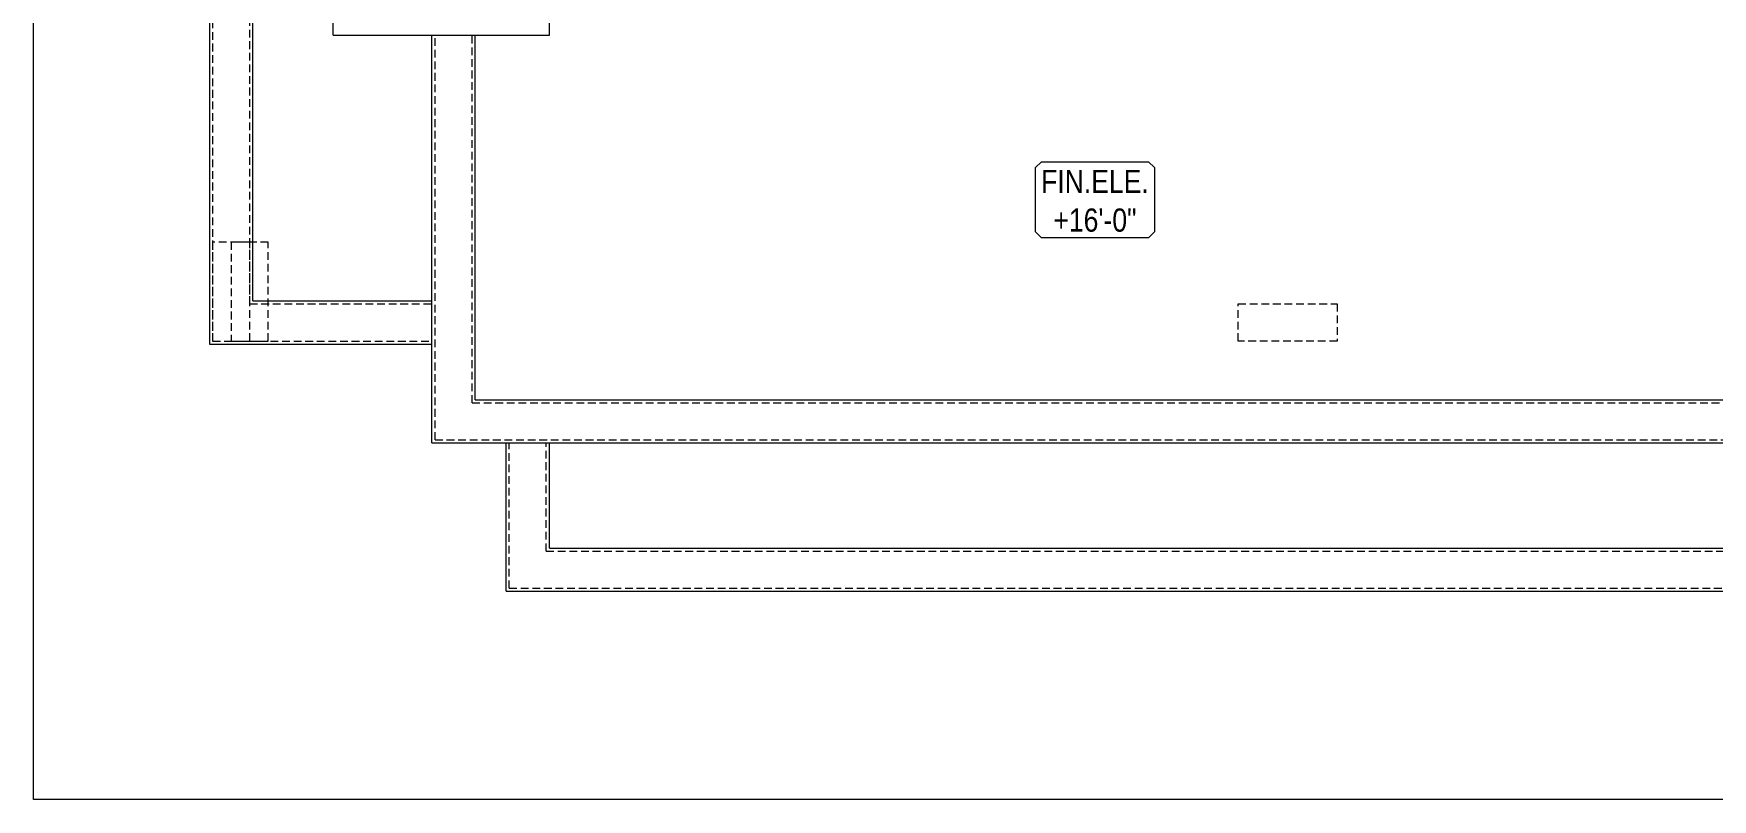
# Model space of a CAD drawing. Header units: inches. Extents: x -189347 to -188565, y -48525 to -47011.
# Drawn here: x -189346.7 to -188939.1, y -48524.6 to -48338.7 of the extents above; entities that cross this region are included whole.
import ezdxf

# ---------------------------------------------------------------- set-up
doc = ezdxf.new("R2010")
doc.units = ezdxf.units.IN
doc.header["$LTSCALE"] = 25
doc.header["$MEASUREMENT"] = 0
doc.linetypes.add('DASHED2', pattern=[0.375, 0.25, -0.125])
for name, color, linetype, lineweight in [('elevation', 6, 'Continuous', 9), ('hidden', 7, 'DASHED2', 5), ('LVL.', 214, 'Continuous', 13), ('PLASTER LINE', 1, 'Continuous', 5), ('PP-OUTER', 180, 'Continuous', 18)]:
    doc.layers.add(name, color=color, linetype=linetype, lineweight=lineweight)
doc.styles.add('RAJ', font='Arial Narrow.ttf')

msp = doc.modelspace()

# ---------------------------------------------------------------- linework, layer by layer
at = {"layer": 'elevation'}
for p, q in [((-189303.9491238233, -48135.11745093919), (-189303.9491238234, -48414.11745093912)), ((-189293.4491238233, -48403.61745093913), (-189293.4491238233, -48145.61745093918)), ((-189249.9491238231, -48438.11745093932), (-189249.9491238231, -48339.11745093927)), ((-189239.4491238231, -48427.61745093928), (-189239.4491238231, -48339.11745093927)), ((-189293.4491238233, -48403.61745093913), (-189249.9491238231, -48403.61745093913)), ((-189303.9491238234, -48414.11745093912), (-189249.9491238231, -48414.11745093912)), ((-189239.4491238231, -48427.61745093928), (-188922.9491238231, -48427.61745093928)), ((-189249.9491238231, -48438.11745093932), (-188912.4491238235, -48438.11745093932)), ((-189231.9491238231, -48474.11745093932), (-189231.9491238231, -48438.11745093932)), ((-189221.449123823, -48463.61745093932), (-189221.449123823, -48438.11745093932)), ((-189221.449123823, -48463.61745093932), (-188729.4491238232, -48463.61745093927)), ((-189231.9491238231, -48474.11745093932), (-188729.4491238232, -48474.11745093935))]:
    msp.add_line(p, q, dxfattribs=at)
at = {"layer": 'hidden', "ltscale": 0.3}
for p, q in [((-189303.1991238233, -48135.86745093918), (-189303.1991238234, -48413.36745093912)), ((-189294.1991238234, -48404.36745093913), (-189294.1991238233, -48144.86745093918)), ((-189249.1991238231, -48437.36745093931), (-189249.1991238231, -48339.11745093927)), ((-189240.1991238231, -48428.36745093929), (-189240.1991238231, -48339.11745093927)), ((-189294.1991238234, -48404.36745093913), (-189249.9491238231, -48404.36745093913)), ((-189303.1991238234, -48413.36745093912), (-189249.9491238231, -48413.36745093912)), ((-189240.1991238231, -48428.36745093929), (-188922.199123823, -48428.36745093929)), ((-189249.1991238231, -48437.36745093931), (-188913.1991238235, -48437.36745093931)), ((-189231.1991238231, -48473.36745093932), (-189231.1991238231, -48438.11745093932)), ((-189222.1991238231, -48464.36745093931), (-189222.1991238231, -48438.11745093932)), ((-189222.1991238231, -48464.36745093931), (-188729.4491238232, -48464.36745093927)), ((-189231.1991238231, -48473.36745093932), (-188729.4491238232, -48473.36745093935))]:
    msp.add_line(p, q, dxfattribs=at)
for points in [[(-189303.1991238233, -48389.36745093913), (-189303.1991238234, -48413.36745093912), (-189294.1991238234, -48413.36745093912), (-189294.1991238233, -48389.36745093913)], [(-189298.6991238233, -48389.36745093527), (-189298.6991238234, -48413.36745093527), (-189289.6991238234, -48413.36745093527), (-189289.6991238233, -48389.36745093527)], [(-189030.1991238234, -48413.36745093942), (-189054.1991238235, -48413.36745093894), (-189054.1991238232, -48404.36745093894), (-189030.1991238232, -48404.3674509394)]]:
    msp.add_lwpolyline(points, close=True, dxfattribs=at)
at = {"layer": 'LVL.', "ltscale": 30}
msp.add_lwpolyline([(-189101.99116811, -48369.84483222647), (-189075.985849749, -48369.84483222647), (-189074.5662361553, -48371.26444582018), (-189074.5662361553, -48386.89275155019), (-189075.985849749, -48388.31236514391), (-189101.99116811, -48388.31236514391), (-189103.4107817039, -48386.89275155019), (-189103.4107817039, -48371.26444582018)], close=True, dxfattribs=at)
at = {"layer": 'PLASTER LINE', "ltscale": 30}
for p, q in [((-189273.9491238231, -48339.11745093927), (-189273.9491238232, -48304.61745093924)), ((-189221.4491238233, -48339.11745093927), (-189221.4491238233, -48304.61745093924)), ((-189273.9491238232, -48339.11745093927), (-189221.4491238233, -48339.11745093927))]:
    msp.add_line(p, q, dxfattribs=at)
at = {"layer": 'PP-OUTER', "ltscale": 30}
msp.add_lwpolyline([(-189346.6754307623, -47010.51140030132), (-188625.6226868354, -47010.51140030132), (-188625.6226868354, -48524.6433076865), (-189346.6754307623, -48524.6433076865)], close=True, dxfattribs=at)

# ---------------------------------------------------------------- texts
at = {"layer": 'LVL.', "ltscale": 30, "insert": (-189088.9885089296, -48379.36621396169), "char_height": 5.625, "width": 30.40930868556061, "attachment_point": 5, "style": 'RAJ'}
msp.add_mtext('\\A1;FIN.ELE.\\P+16\'-0"', dxfattribs=at)

doc.saveas('drawing.dxf')
